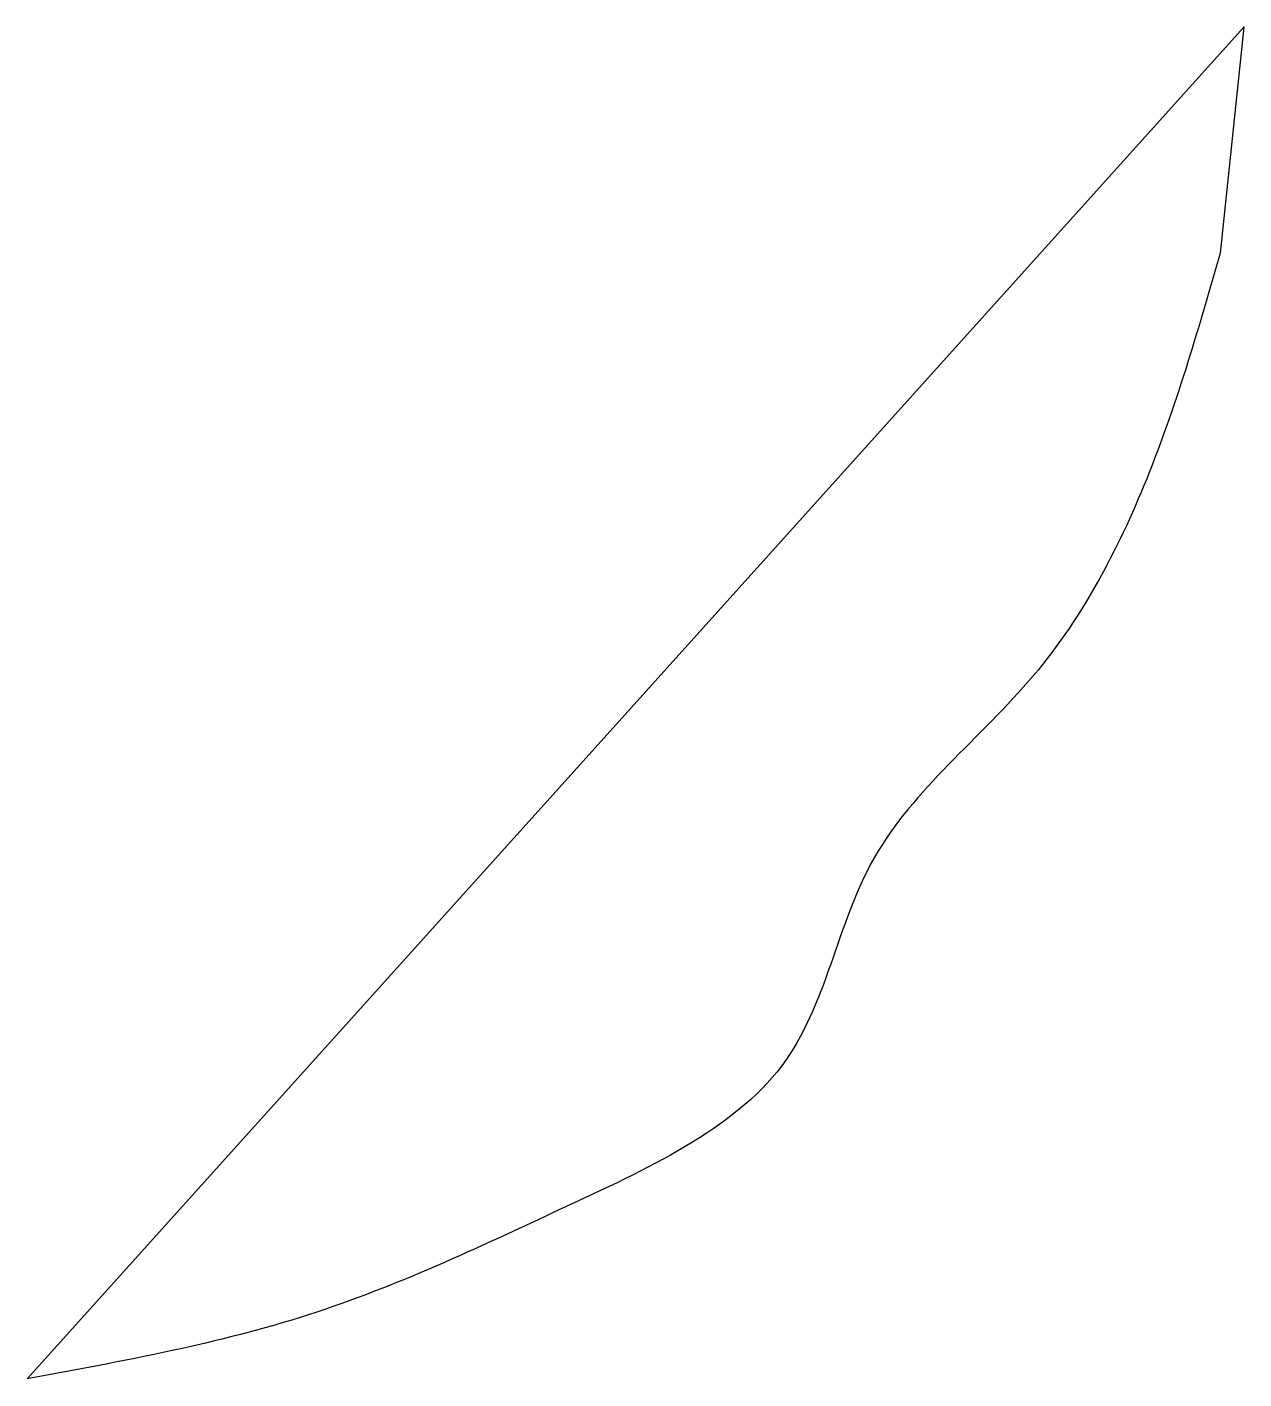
# Model space of a CAD drawing. Header units: millimetres. Extents: x 227.7 to 238.4, y 167.8 to 179.7.
import ezdxf

# ---------------------------------------------------------------- set-up
doc = ezdxf.new("R2010")
doc.units = ezdxf.units.MM

msp = doc.modelspace()

# ---------------------------------------------------------------- linework, layer by layer
at = {"extrusion": (-0.743145, 0.669131, 0)}
msp.add_line((238.403, 179.696, 2), (227.697, 167.806, 2), dxfattribs=at)
at = {"extrusion": (-0.994522, 0.104528, 0)}
msp.add_line((238.403, 179.696, 19.5), (238.194, 177.707, 19.5), dxfattribs=at)
msp.add_line((238.403, 179.696, 19.5), (238.403, 179.696, 2))
msp.add_spline([(238.194, 177.707, 19.5), (237.571, 175.783, 17), (236.549, 173.99, 14.5), (235.149, 172.388, 12), (234.336, 170.56, 9.5), (232.403, 169.304, 7), (230.174, 168.37, 4.5), (227.697, 167.806, 2)], degree=3)
for p in [(238.403, 179.696, 19.5), (238.403, 179.696, 17), (238.403, 179.696, 14.5), (238.403, 179.696, 12), (238.403, 179.696, 9.5), (238.403, 179.696, 7), (238.403, 179.696, 4.5)]:
    msp.add_point(p)

doc.saveas('drawing.dxf')
